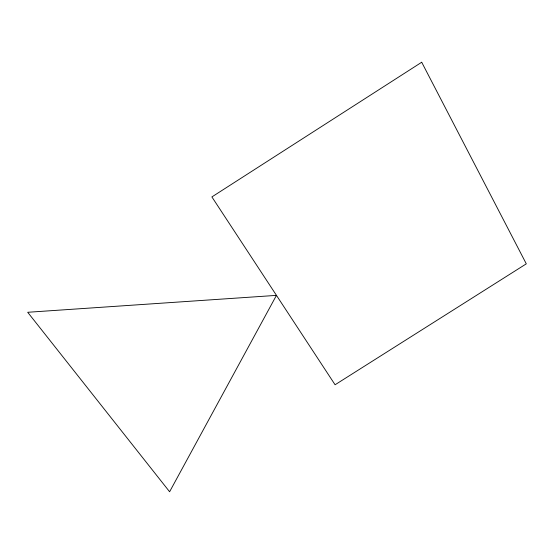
<?xml version="1.0" encoding="UTF-8"?>
<svg xmlns="http://www.w3.org/2000/svg" width="554" height="554" viewBox="0 0 554 554"><rect width="100%" height="100%" fill="white"/><g stroke="black" fill="none" stroke-linecap="round" stroke-linejoin="round"><path stroke-width="0.83" d="M276.453 295.372L169.607 491.758L27.7 312.283L276.453 295.372M421.705 62.242L211.891 196.919L335.08 384.76L526.3 263.836L421.705 62.242"/></g></svg>
